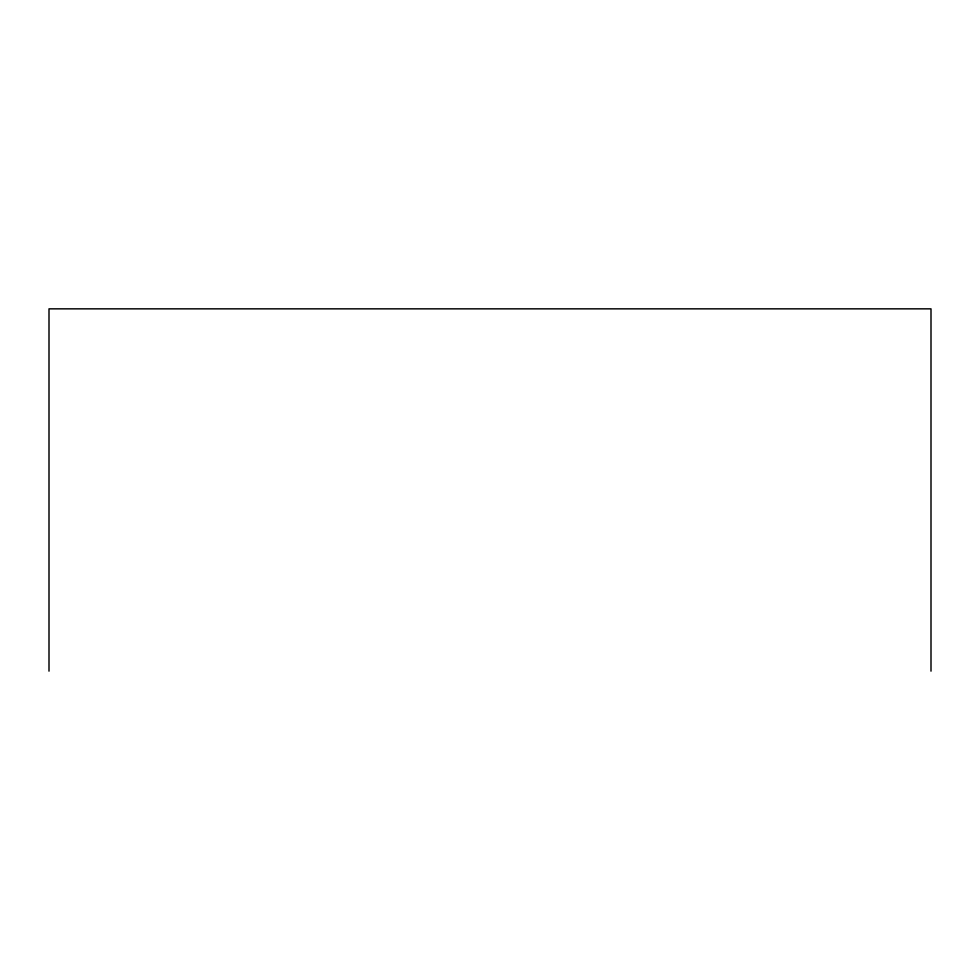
<?xml version="1.0" encoding="UTF-8"?>
<svg xmlns="http://www.w3.org/2000/svg" width="980" height="980" viewBox="0 0 980 980"><rect width="100%" height="100%" fill="white"/><g stroke="black" fill="none" stroke-linecap="round" stroke-linejoin="round"><path stroke-width="1.47" d="M931 671.153L931 308.847L49 308.847L49 671.153"/></g></svg>
